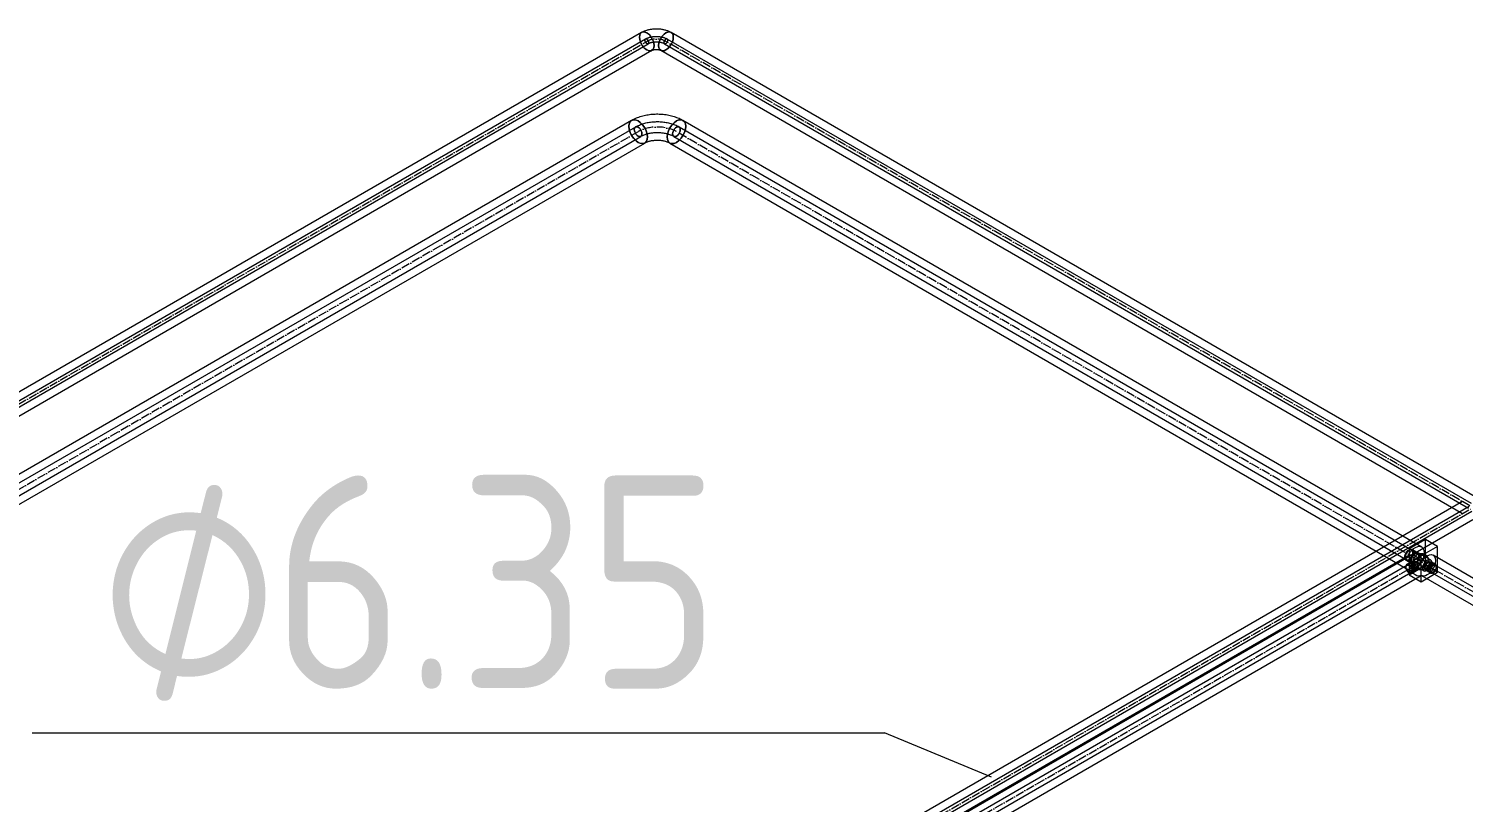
# Model space of a CAD drawing. Header units: millimetres. Extents: x -88595 to 880822, y -1054509 to -148035.
# Drawn here: x 427505 to 429188, y -354672 to -353764 of the extents above; entities that cross this region are included whole.
import ezdxf

# ---------------------------------------------------------------- set-up
doc = ezdxf.new("R2010")
doc.units = ezdxf.units.MM
doc.linetypes.add('$12$ADSK_Осевая', pattern=[14, 10, -2, 0, -2])
doc.linetypes.add('$13$ADSK_Осевая', pattern=[14, 10, -2, 0, -2])
for name, color, linetype, lineweight in [('Изоляция', 7, 'Continuous', 18), ('Марки', 7, 'Continuous', 20), ('Трубопровод', 7, 'Continuous', 18), ('Трубопроводы', 7, 'Continuous', 18)]:
    doc.layers.add(name, color=color, linetype=linetype, lineweight=lineweight)
doc.styles.add('$10$GOST Common', font='GOST_Common.ttf', dxfattribs={"width": 0.9, "height": 250})
doc.styles.add('$6$GOST Common_1', font='GOST_Common.ttf', dxfattribs={"width": 0.9, "height": 250})

# ---------------------------------------------------------------- blocks, each defined once
blk = doc.blocks.new('$0$ADSK_МедьПайка_Тройник - Тройник медный-3264991-В_ОВ3_1')
at = {"layer": 'Трубопроводы', "color": 134, "true_color": 0x00a6a6}
for p, q in [((-3662.8, -84), (-3657.5, -87)), ((-3662.3, -83.1), (-3657, -86.2)), ((-3650.6, -75.2), (-3655.9, -72.1)), ((-3650.1, -74.3), (-3655.5, -71.3)), ((-3647.9, -80.8), (-3654.9, -84.9)), ((-3648.9, -76.2), (-3650.6, -75.2)), ((-3648.4, -75.3), (-3650.1, -74.3)), ((-3634.2, -83.5), (-3648.4, -75.3)), ((-3654.9, -84.9), (-3662, -89)), ((-3656.2, -86.8), (-3661.5, -89.8)), ((-3657.5, -87), (-3655.7, -88.1)), ((-3657, -86.2), (-3655.2, -87.2)), ((-3656.7, -98.1), (-3651.4, -95)), ((-3656.2, -98.9), (-3649.2, -94.8)), ((-3655.7, -88.1), (-3641.6, -96.2)), ((-3649.2, -94.8), (-3642.1, -90.8)), ((-3640.3, -94), (-3638.5, -95)), ((-3639.5, -96.5), (-3637.4, -96.1)), ((-3639, -95.9), (-3633.7, -98.9)), ((-3638.5, -95), (-3633.2, -98.1)), ((-3633.8, -86.8), (-3635.5, -85.7)), ((-3628.5, -89.8), (-3633.8, -86.8)), ((-3628, -89), (-3633.3, -85.9)), ((-3632.3, -87.2), (-3633, -85.1))]:
    blk.add_line(p, q, dxfattribs=at)
for points in [[(-3664.3, -80.6, 0), (-3664.1, -79, 0), (-3663.6, -77.2, 0), (-3662.8, -75.5, 0), (-3661.7, -73.9, 0), (-3660.5, -72.6, 0), (-3659.1, -71.6, 0), (-3657.8, -71.1, 0), (-3656.5, -70.9, 0), (-3655.5, -71.3, 0), (-3654.6, -72, 0), (-3654.1, -73.2, 0), (-3653.9, -74.6, 0)], [(-3653.9, -74.6, 0), (-3654.1, -76.3, 0), (-3654.6, -78, 0), (-3655.5, -79.7, 0), (-3656.5, -81.3, 0), (-3657.8, -82.6, 0), (-3659.1, -83.6, 0), (-3660.5, -84.2, 0), (-3661.7, -84.3, 0), (-3662.8, -84, 0), (-3663.6, -83.2, 0), (-3664.1, -82.1, 0), (-3664.3, -80.6, 0)], [(-3654.6, -75, 0), (-3654.8, -73.8, 0), (-3655.2, -72.8, 0), (-3655.9, -72.1, 0), (-3656.9, -71.8, 0), (-3658, -71.9, 0), (-3659.1, -72.4, 0), (-3660.3, -73.3, 0), (-3661.4, -74.4, 0), (-3662.3, -75.8, 0), (-3663, -77.3, 0), (-3663.5, -78.8, 0), (-3663.6, -80.2, 0)], [(-3663.6, -80.2, 0), (-3663.5, -81.5, 0), (-3663, -82.5, 0), (-3662.3, -83.1, 0), (-3661.4, -83.4, 0), (-3660.3, -83.3, 0), (-3659.1, -82.8, 0), (-3658, -82, 0), (-3656.9, -80.8, 0), (-3655.9, -79.5, 0), (-3655.2, -78, 0), (-3654.8, -76.5, 0), (-3654.6, -75, 0)], [(-3657.2, -84.7, 0), (-3657.1, -83, 0), (-3656.5, -81.3, 0), (-3655.7, -79.6, 0), (-3654.6, -78, 0), (-3653.4, -76.7, 0), (-3652.1, -75.7, 0), (-3650.7, -75.1, 0), (-3649.5, -75, 0), (-3648.4, -75.3, 0), (-3647.6, -76.1, 0), (-3647, -77.3, 0), (-3646.9, -78.7, 0)], [(-3646.9, -78.7, 0), (-3647, -77.3, 0), (-3647.6, -76.1, 0), (-3648.4, -75.3, 0), (-3649.5, -75, 0), (-3650.7, -75.1, 0), (-3652.1, -75.7, 0), (-3653.4, -76.7, 0), (-3654.6, -78, 0), (-3655.7, -79.6, 0), (-3656.5, -81.3, 0), (-3657.1, -83, 0), (-3657.2, -84.7, 0)], [(-3646.9, -78.7, 0), (-3647, -80.4, 0), (-3647.6, -82.1, 0), (-3648.4, -83.8, 0), (-3649.5, -85.4, 0), (-3650.7, -86.7, 0), (-3652.1, -87.7, 0), (-3653.4, -88.3, 0), (-3654.6, -88.4, 0), (-3655.7, -88.1, 0), (-3656.5, -87.3, 0), (-3657.1, -86.1, 0), (-3657.2, -84.7, 0)], [(-3657.2, -84.7, 0), (-3657.1, -86.1, 0), (-3656.5, -87.3, 0), (-3655.7, -88.1, 0), (-3654.6, -88.4, 0), (-3653.4, -88.3, 0), (-3652.1, -87.7, 0), (-3650.7, -86.7, 0), (-3649.5, -85.4, 0), (-3648.4, -83.8, 0), (-3647.6, -82.1, 0), (-3647, -80.4, 0), (-3646.9, -78.7, 0)], [(-3656.5, -84.3, 0), (-3656.4, -82.9, 0), (-3655.9, -81.4, 0), (-3655.2, -79.9, 0), (-3654.3, -78.5, 0), (-3653.2, -77.4, 0), (-3652.1, -76.5, 0), (-3650.9, -76, 0), (-3649.8, -75.9, 0), (-3648.9, -76.2, 0), (-3648.2, -76.9, 0), (-3647.7, -77.9, 0), (-3647.6, -79.1, 0)], [(-3647.6, -79.1, 0), (-3647.7, -80.5, 0), (-3648.2, -82, 0), (-3648.9, -83.5, 0), (-3649.8, -84.9, 0), (-3650.9, -86, 0), (-3652.1, -86.9, 0), (-3653.2, -87.4, 0), (-3654.3, -87.5, 0), (-3655.2, -87.2, 0), (-3655.9, -86.5, 0), (-3656.4, -85.5, 0), (-3656.5, -84.3, 0)], [(-3635.5, -85.8, 0), (-3635.5, -85.4, 0), (-3635.5, -85.1, 0), (-3635.5, -84.7, 0), (-3635.6, -84.4, 0), (-3635.6, -84, 0), (-3635.7, -83.5, 0), (-3635.8, -83.1, 0), (-3636, -82.7, 0), (-3636.1, -82.2, 0), (-3636.3, -81.8, 0), (-3636.6, -81.3, 0), (-3636.9, -80.8, 0), (-3637.2, -80.4, 0), (-3637.5, -79.9, 0), (-3637.9, -79.4, 0), (-3638.3, -79, 0), (-3638.8, -78.5, 0), (-3639.3, -78.1, 0), (-3639.9, -77.8, 0), (-3640.4, -77.4, 0), (-3641, -77.1, 0), (-3641.6, -76.9, 0), (-3642.2, -76.7, 0), (-3642.8, -76.5, 0), (-3643.4, -76.4, 0), (-3644, -76.3, 0), (-3644.6, -76.3, 0), (-3645.2, -76.3, 0), (-3645.7, -76.3, 0), (-3646.2, -76.3, 0), (-3646.7, -76.4, 0), (-3647.1, -76.5, 0), (-3647.6, -76.6, 0), (-3648, -76.7, 0), (-3648.3, -76.9, 0), (-3648.7, -77, 0), (-3649, -77.2, 0), (-3649.4, -77.3, 0), (-3649.7, -77.5, 0), (-3649.9, -77.7, 0), (-3650.2, -77.8, 0), (-3650.5, -78, 0), (-3650.7, -78.2, 0), (-3650.9, -78.3, 0), (-3651.1, -78.5, 0), (-3651.3, -78.7, 0), (-3651.5, -78.9, 0), (-3651.7, -79, 0), (-3651.9, -79.2, 0), (-3652, -79.4, 0), (-3652.2, -79.6, 0), (-3652.3, -79.8, 0), (-3652.5, -79.9, 0), (-3652.6, -80.1, 0), (-3652.8, -80.3, 0), (-3652.9, -80.5, 0), (-3653, -80.7, 0), (-3653.1, -80.9, 0), (-3653.2, -81, 0), (-3653.3, -81.2, 0), (-3653.4, -81.4, 0), (-3653.5, -81.6, 0), (-3653.6, -81.8, 0), (-3653.7, -82, 0), (-3653.8, -82.2, 0), (-3653.9, -82.5, 0), (-3654, -82.7, 0), (-3654.1, -82.9, 0), (-3654.1, -83.1, 0), (-3654.2, -83.4, 0), (-3654.3, -83.6, 0), (-3654.3, -83.9, 0), (-3654.4, -84.1, 0), (-3654.4, -84.4, 0), (-3654.4, -84.7, 0), (-3654.5, -85, 0), (-3654.5, -85.3, 0), (-3654.5, -85.6, 0), (-3654.5, -85.8, 0)], [(-3649, -83.4, 0), (-3648.9, -82.3, 0), (-3648.5, -81.4, 0), (-3647.9, -80.8, 0), (-3647, -80.5, 0), (-3646, -80.6, 0), (-3645, -81.1, 0), (-3643.9, -81.9, 0), (-3642.9, -82.9, 0), (-3642.1, -84.1, 0), (-3641.5, -85.5, 0), (-3641.1, -86.8, 0), (-3640.9, -88.1, 0)], [(-3640.9, -88.1, 0), (-3641.1, -89.3, 0), (-3641.5, -90.2, 0), (-3642.1, -90.8, 0), (-3642.9, -91, 0), (-3643.9, -90.9, 0), (-3645, -90.5, 0), (-3646, -89.7, 0), (-3647, -88.7, 0), (-3647.9, -87.4, 0), (-3648.5, -86.1, 0), (-3648.9, -84.7, 0), (-3649, -83.4, 0)], [(-3632.7, -86.9, 0), (-3632.9, -85.4, 0), (-3633.4, -84.3, 0), (-3634.2, -83.5, 0), (-3635.3, -83.2, 0), (-3636.6, -83.3, 0), (-3637.9, -83.9, 0), (-3639.3, -84.9, 0), (-3640.5, -86.2, 0), (-3641.6, -87.7, 0), (-3642.4, -89.5, 0), (-3642.9, -91.2, 0), (-3643.1, -92.9, 0)], [(-3643.1, -92.9, 0), (-3642.9, -91.2, 0), (-3642.4, -89.5, 0), (-3641.6, -87.7, 0), (-3640.5, -86.2, 0), (-3639.3, -84.9, 0), (-3637.9, -83.9, 0), (-3636.6, -83.3, 0), (-3635.3, -83.2, 0), (-3634.2, -83.5, 0), (-3633.4, -84.3, 0), (-3632.9, -85.4, 0), (-3632.7, -86.9, 0)], [(-3655.1, -96.3, 0), (-3655.2, -95, 0), (-3655.6, -93.6, 0), (-3656.2, -92.3, 0), (-3657.1, -91.1, 0), (-3658.1, -90, 0), (-3659.1, -89.3, 0), (-3660.2, -88.8, 0), (-3661.2, -88.7, 0), (-3662, -89, 0), (-3662.6, -89.6, 0), (-3663, -90.5, 0), (-3663.2, -91.6, 0)], [(-3663.2, -91.6, 0), (-3663, -92.9, 0), (-3662.6, -94.3, 0), (-3662, -95.6, 0), (-3661.2, -96.8, 0), (-3660.2, -97.9, 0), (-3659.1, -98.6, 0), (-3658.1, -99.1, 0), (-3657.1, -99.2, 0), (-3656.2, -98.9, 0), (-3655.6, -98.3, 0), (-3655.2, -97.4, 0), (-3655.1, -96.3, 0)], [(-3662.5, -92, 0), (-3662.4, -91.1, 0), (-3662, -90.3, 0), (-3661.5, -89.8, 0), (-3660.8, -89.6, 0), (-3660, -89.7, 0), (-3659.1, -90.1, 0), (-3658.3, -90.7, 0), (-3657.4, -91.6, 0), (-3656.7, -92.6, 0), (-3656.2, -93.7, 0), (-3655.9, -94.8, 0), (-3655.8, -95.9, 0)], [(-3655.8, -95.9, 0), (-3655.9, -96.8, 0), (-3656.2, -97.6, 0), (-3656.7, -98.1, 0), (-3657.4, -98.3, 0), (-3658.3, -98.2, 0), (-3659.1, -97.8, 0), (-3660, -97.2, 0), (-3660.8, -96.3, 0), (-3661.5, -95.3, 0), (-3662, -94.2, 0), (-3662.4, -93.1, 0), (-3662.5, -92, 0)], [(-3650.5, -92.8, 0), (-3650.6, -91.8, 0), (-3650.9, -90.6, 0), (-3651.4, -89.5, 0), (-3652.1, -88.5, 0), (-3652.9, -87.6, 0), (-3653.8, -87, 0), (-3654.7, -86.6, 0), (-3655.5, -86.5, 0), (-3656.2, -86.8, 0), (-3656.7, -87.3, 0), (-3657.1, -88, 0), (-3657.2, -88.9, 0)], [(-3657.2, -88.9, 0), (-3657.1, -90, 0), (-3656.7, -91.1, 0), (-3656.2, -92.3, 0), (-3655.5, -93.3, 0), (-3654.7, -94.1, 0), (-3653.8, -94.8, 0), (-3652.9, -95.1, 0), (-3652.1, -95.2, 0), (-3651.4, -95, 0), (-3650.9, -94.5, 0), (-3650.6, -93.8, 0), (-3650.5, -92.8, 0)], [(-3656.1, -87.5, 0), (-3656, -86.4, 0), (-3655.6, -85.5, 0), (-3654.9, -84.9, 0), (-3654.1, -84.6, 0), (-3653.1, -84.7, 0), (-3652.1, -85.2, 0), (-3651, -85.9, 0), (-3650, -87, 0), (-3649.2, -88.2, 0), (-3648.5, -89.6, 0), (-3648.1, -90.9, 0), (-3648, -92.2, 0)], [(-3648, -92.2, 0), (-3648.1, -90.9, 0), (-3648.5, -89.6, 0), (-3649.2, -88.2, 0), (-3650, -87, 0), (-3651, -85.9, 0), (-3652.1, -85.2, 0), (-3653.1, -84.7, 0), (-3654.1, -84.6, 0), (-3654.9, -84.9, 0), (-3655.6, -85.5, 0), (-3656, -86.4, 0), (-3656.1, -87.5, 0)], [(-3648, -92.2, 0), (-3648.1, -93.3, 0), (-3648.5, -94.2, 0), (-3649.2, -94.8, 0), (-3650, -95.1, 0), (-3651, -95, 0), (-3652.1, -94.6, 0), (-3653.1, -93.8, 0), (-3654.1, -92.8, 0), (-3654.9, -91.5, 0), (-3655.6, -90.2, 0), (-3656, -88.8, 0), (-3656.1, -87.5, 0)], [(-3656.1, -87.5, 0), (-3656, -88.8, 0), (-3655.6, -90.2, 0), (-3654.9, -91.5, 0), (-3654.1, -92.8, 0), (-3653.1, -93.8, 0), (-3652.1, -94.6, 0), (-3651, -95, 0), (-3650, -95.1, 0), (-3649.2, -94.8, 0), (-3648.5, -94.2, 0), (-3648.1, -93.3, 0), (-3648, -92.2, 0)], [(-3635.5, -85.8, 0), (-3635.5, -86.1, 0), (-3635.5, -86.4, 0), (-3635.5, -86.7, 0), (-3635.5, -87, 0), (-3635.6, -87.3, 0), (-3635.6, -87.6, 0), (-3635.7, -87.8, 0), (-3635.7, -88.1, 0), (-3635.8, -88.3, 0), (-3635.9, -88.5, 0), (-3635.9, -88.8, 0), (-3636, -89, 0), (-3636.1, -89.2, 0), (-3636.2, -89.4, 0), (-3636.3, -89.6, 0), (-3636.4, -89.8, 0), (-3636.5, -90, 0), (-3636.6, -90.2, 0), (-3636.7, -90.4, 0), (-3636.8, -90.6, 0), (-3636.9, -90.8, 0), (-3637, -91, 0), (-3637.1, -91.2, 0), (-3637.3, -91.4, 0), (-3637.4, -91.5, 0), (-3637.5, -91.7, 0), (-3637.7, -91.9, 0), (-3637.8, -92.1, 0), (-3638, -92.3, 0), (-3638.2, -92.4, 0), (-3638.3, -92.6, 0), (-3638.5, -92.8, 0), (-3638.7, -93, 0), (-3638.9, -93.1, 0), (-3639.1, -93.3, 0), (-3639.4, -93.5, 0), (-3639.6, -93.6, 0), (-3639.9, -93.8, 0), (-3640.1, -94, 0), (-3640.4, -94.1, 0), (-3640.7, -94.3, 0), (-3641.1, -94.5, 0), (-3641.4, -94.6, 0), (-3641.8, -94.8, 0), (-3642.2, -94.9, 0), (-3642.6, -95, 0), (-3643, -95.1, 0), (-3643.5, -95.2, 0), (-3644, -95.3, 0), (-3644.5, -95.3, 0), (-3645.1, -95.3, 0), (-3645.6, -95.3, 0), (-3646.2, -95.2, 0), (-3646.8, -95.1, 0), (-3647.4, -95, 0), (-3648, -94.8, 0), (-3648.6, -94.6, 0), (-3649.2, -94.3, 0), (-3649.8, -94, 0), (-3650.4, -93.6, 0), (-3650.9, -93.3, 0), (-3651.4, -92.8, 0), (-3651.8, -92.4, 0), (-3652.2, -91.9, 0), (-3652.6, -91.5, 0), (-3652.9, -91, 0), (-3653.2, -90.5, 0), (-3653.5, -90, 0), (-3653.7, -89.6, 0), (-3653.9, -89.1, 0), (-3654, -88.7, 0), (-3654.2, -88.2, 0), (-3654.3, -87.8, 0), (-3654.4, -87.4, 0), (-3654.4, -87, 0), (-3654.5, -86.7, 0), (-3654.5, -86.3, 0), (-3654.5, -86, 0), (-3654.5, -85.8, 0)], [(-3643.1, -92.9, 0), (-3642.9, -94.3, 0), (-3642.4, -95.5, 0), (-3641.6, -96.2, 0), (-3640.5, -96.6, 0), (-3639.3, -96.4, 0), (-3637.9, -95.9, 0), (-3636.6, -94.9, 0), (-3635.3, -93.6, 0), (-3634.2, -92, 0), (-3633.4, -90.3, 0), (-3632.9, -88.5, 0), (-3632.7, -86.9, 0)], [(-3632.7, -86.9, 0), (-3632.9, -88.5, 0), (-3633.4, -90.3, 0), (-3634.2, -92, 0), (-3635.3, -93.6, 0), (-3636.6, -94.9, 0), (-3637.9, -95.9, 0), (-3639.3, -96.4, 0), (-3640.5, -96.6, 0), (-3641.6, -96.2, 0), (-3642.4, -95.5, 0), (-3642.9, -94.3, 0), (-3643.1, -92.9, 0)], [(-3634.5, -87.9, 0), (-3634.7, -87, 0), (-3635, -86.2, 0), (-3635.5, -85.7, 0), (-3636.2, -85.5, 0), (-3637, -85.6, 0), (-3637.9, -86, 0), (-3638.8, -86.6, 0), (-3639.6, -87.5, 0), (-3640.3, -88.5, 0), (-3640.8, -89.6, 0), (-3641.2, -90.7, 0), (-3641.3, -91.8, 0)], [(-3641.3, -91.8, 0), (-3641.2, -92.7, 0), (-3640.8, -93.5, 0), (-3640.3, -94, 0), (-3639.6, -94.2, 0), (-3638.8, -94.1, 0), (-3637.9, -93.8, 0), (-3637, -93.1, 0), (-3636.2, -92.3, 0), (-3635.5, -91.2, 0), (-3635, -90.1, 0), (-3634.7, -89, 0), (-3634.5, -87.9, 0)], [(-3640.2, -93.2, 0), (-3640, -91.5, 0), (-3639.3, -89.7, 0), (-3638.2, -88, 0), (-3636.8, -86.7, 0), (-3635.4, -85.9, 0), (-3634.1, -85.6, 0), (-3633, -86.1, 0), (-3632.3, -87.1, 0), (-3632.1, -88.5, 0)], [(-3632.1, -88.5, 0), (-3632.3, -90.3, 0), (-3633, -92.1, 0), (-3634.1, -93.8, 0), (-3635.4, -95.1, 0), (-3636.8, -95.9, 0), (-3638.2, -96.1, 0), (-3639.3, -95.7, 0), (-3640, -94.7, 0), (-3640.2, -93.2, 0)], [(-3626.8, -91.6, 0), (-3626.9, -90.5, 0), (-3627.3, -89.6, 0), (-3628, -89, 0), (-3628.8, -88.7, 0), (-3629.8, -88.8, 0), (-3630.8, -89.3, 0), (-3631.9, -90, 0), (-3632.9, -91.1, 0), (-3633.7, -92.3, 0), (-3634.4, -93.6, 0), (-3634.8, -95, 0), (-3634.9, -96.3, 0)], [(-3634.9, -96.3, 0), (-3634.8, -97.4, 0), (-3634.4, -98.3, 0), (-3633.7, -98.9, 0), (-3632.9, -99.2, 0), (-3631.9, -99.1, 0), (-3630.8, -98.6, 0), (-3629.8, -97.9, 0), (-3628.8, -96.8, 0), (-3628, -95.6, 0), (-3627.3, -94.3, 0), (-3626.9, -92.9, 0), (-3626.8, -91.6, 0)], [(-3634.2, -95.9, 0), (-3634.1, -94.8, 0), (-3633.8, -93.7, 0), (-3633.2, -92.6, 0), (-3632.5, -91.6, 0), (-3631.7, -90.7, 0), (-3630.8, -90.1, 0), (-3630, -89.7, 0), (-3629.2, -89.6, 0), (-3628.5, -89.8, 0), (-3627.9, -90.3, 0), (-3627.6, -91.1, 0), (-3627.5, -92, 0)], [(-3627.5, -92, 0), (-3627.6, -93.1, 0), (-3627.9, -94.2, 0), (-3628.5, -95.3, 0), (-3629.2, -96.3, 0), (-3630, -97.2, 0), (-3630.8, -97.8, 0), (-3631.7, -98.2, 0), (-3632.5, -98.3, 0), (-3633.2, -98.1, 0), (-3633.8, -97.6, 0), (-3634.1, -96.8, 0), (-3634.2, -95.9, 0)]]:
    blk.add_polyline3d(points, dxfattribs=at)
blk = doc.blocks.new('$0$ADSK_МедьПайка_Отвод-гнутая труба - Отвод _гнутая труба_-V142-В_ОВ3_1')
at = {"layer": 'Трубопроводы', "color": 190, "true_color": 0x8000ff}
for points in [[(-18521.1, 7928.1, 0), (-18521.2, 7928.8, 0), (-18521.4, 7929.6, 0), (-18521.8, 7930.3, 0), (-18522.3, 7931, 0), (-18522.8, 7931.6, 0), (-18523.4, 7932, 0), (-18524, 7932.2, 0), (-18524.5, 7932.3, 0), (-18525, 7932.1, 0), (-18525.3, 7931.8, 0), (-18525.5, 7931.3, 0), (-18525.6, 7930.7, 0)], [(-18525.6, 7930.7, 0), (-18525.5, 7930, 0), (-18525.3, 7929.2, 0), (-18525, 7928.5, 0), (-18524.5, 7927.8, 0), (-18524, 7927.2, 0), (-18523.4, 7926.8, 0), (-18522.8, 7926.6, 0), (-18522.3, 7926.5, 0), (-18521.8, 7926.6, 0), (-18521.4, 7927, 0), (-18521.2, 7927.5, 0), (-18521.1, 7928.1, 0)], [(-18525, 7932.1, 0), (-18524.4, 7932.5, 0), (-18523.8, 7932.7, 0), (-18523.3, 7933, 0), (-18522.7, 7933.3, 0), (-18522.1, 7933.5, 0), (-18521.4, 7933.7, 0), (-18520.8, 7934, 0), (-18520.2, 7934.2, 0), (-18519.5, 7934.3, 0), (-18518.8, 7934.5, 0), (-18518.2, 7934.6, 0), (-18517.5, 7934.8, 0), (-18516.8, 7934.9, 0), (-18516.1, 7935, 0), (-18515.4, 7935.1, 0), (-18514.7, 7935.1, 0), (-18514, 7935.2, 0), (-18513.3, 7935.2, 0), (-18512.6, 7935.3, 0), (-18511.9, 7935.3, 0), (-18511.2, 7935.2, 0), (-18510.5, 7935.2, 0), (-18509.8, 7935.2, 0), (-18509.1, 7935.1, 0), (-18508.4, 7935, 0), (-18507.7, 7934.9, 0), (-18507, 7934.8, 0), (-18506.3, 7934.7, 0), (-18505.6, 7934.5, 0), (-18505, 7934.4, 0), (-18504.3, 7934.2, 0), (-18503.7, 7934, 0), (-18503, 7933.8, 0), (-18502.4, 7933.6, 0), (-18501.8, 7933.3, 0), (-18501.2, 7933.1, 0), (-18500.6, 7932.8, 0), (-18500, 7932.5, 0), (-18499.5, 7932.2, 0), (-18499.3, 7932.1, 0)], [(-18521.8, 7926.6, 0), (-18521.4, 7926.8, 0), (-18521, 7927, 0), (-18520.6, 7927.2, 0), (-18520.2, 7927.4, 0), (-18519.8, 7927.6, 0), (-18519.3, 7927.8, 0), (-18518.9, 7927.9, 0), (-18518.4, 7928.1, 0), (-18517.9, 7928.2, 0), (-18517.4, 7928.3, 0), (-18516.9, 7928.4, 0), (-18516.4, 7928.5, 0), (-18515.8, 7928.6, 0), (-18515.3, 7928.7, 0), (-18514.7, 7928.8, 0), (-18514.2, 7928.8, 0), (-18513.6, 7928.9, 0), (-18513.1, 7928.9, 0), (-18512.5, 7928.9, 0), (-18511.9, 7928.9, 0), (-18511.4, 7928.9, 0), (-18510.8, 7928.9, 0), (-18510.3, 7928.8, 0), (-18509.7, 7928.8, 0), (-18509.2, 7928.7, 0), (-18508.6, 7928.6, 0), (-18508.1, 7928.6, 0), (-18507.6, 7928.5, 0), (-18507, 7928.3, 0), (-18506.5, 7928.2, 0), (-18506, 7928.1, 0), (-18505.6, 7928, 0), (-18505.1, 7927.8, 0), (-18504.6, 7927.6, 0), (-18504.2, 7927.5, 0), (-18503.8, 7927.3, 0), (-18503.4, 7927.1, 0), (-18503, 7926.9, 0), (-18502.6, 7926.7, 0), (-18502.5, 7926.6, 0)], [(-18498.7, 7930.7, 0), (-18498.8, 7931.3, 0), (-18499, 7931.8, 0), (-18499.3, 7932.1, 0), (-18499.8, 7932.3, 0), (-18500.3, 7932.2, 0), (-18500.9, 7932, 0), (-18501.5, 7931.6, 0), (-18502, 7931, 0), (-18502.5, 7930.3, 0), (-18502.9, 7929.6, 0), (-18503.1, 7928.8, 0), (-18503.2, 7928.1, 0)], [(-18503.2, 7928.1, 0), (-18503.1, 7927.5, 0), (-18502.9, 7927, 0), (-18502.5, 7926.6, 0), (-18502, 7926.5, 0), (-18501.5, 7926.6, 0), (-18500.9, 7926.8, 0), (-18500.3, 7927.2, 0), (-18499.8, 7927.8, 0), (-18499.3, 7928.5, 0), (-18499, 7929.2, 0), (-18498.8, 7930, 0), (-18498.7, 7930.7, 0)]]:
    blk.add_polyline3d(points, dxfattribs=at)
blk = doc.blocks.new('$0$ADSK_МедьПайка_Отвод-гнутая труба - Отвод _гнутая труба_-V145-В_ОВ3_1')
at = {"layer": 'Трубопроводы', "color": 134, "true_color": 0x00a6a6}
for points in [[(-18526.6, 7942.8, 0), (-18526.7, 7944.2, 0), (-18527.2, 7945.7, 0), (-18527.9, 7947.2, 0), (-18528.8, 7948.6, 0), (-18529.9, 7949.7, 0), (-18531.1, 7950.6, 0), (-18532.2, 7951, 0), (-18533.3, 7951.2, 0), (-18534.2, 7950.9, 0), (-18535, 7950.2, 0), (-18535.4, 7949.2, 0), (-18535.6, 7948, 0)], [(-18535.6, 7948, 0), (-18535.4, 7946.5, 0), (-18535, 7945, 0), (-18534.2, 7943.5, 0), (-18533.3, 7942.2, 0), (-18532.2, 7941, 0), (-18531.1, 7940.2, 0), (-18529.9, 7939.7, 0), (-18528.8, 7939.6, 0), (-18527.9, 7939.9, 0), (-18527.2, 7940.5, 0), (-18526.7, 7941.5, 0), (-18526.6, 7942.8, 0)], [(-18534.2, 7950.9, 0), (-18533.1, 7951.5, 0), (-18532, 7952.1, 0), (-18530.8, 7952.6, 0), (-18529.6, 7953.1, 0), (-18528.4, 7953.6, 0), (-18527.2, 7954.1, 0), (-18525.9, 7954.5, 0), (-18524.6, 7954.9, 0), (-18523.3, 7955.2, 0), (-18522, 7955.6, 0), (-18520.7, 7955.9, 0), (-18519.3, 7956.1, 0), (-18517.9, 7956.4, 0), (-18516.5, 7956.6, 0), (-18515.2, 7956.7, 0), (-18513.7, 7956.9, 0), (-18512.3, 7957, 0), (-18510.9, 7957, 0), (-18509.5, 7957.1, 0), (-18508.1, 7957.1, 0), (-18506.7, 7957.1, 0), (-18505.3, 7957, 0), (-18503.9, 7956.9, 0), (-18502.5, 7956.8, 0), (-18501.1, 7956.6, 0), (-18499.7, 7956.4, 0), (-18498.3, 7956.2, 0), (-18496.9, 7955.9, 0), (-18495.6, 7955.7, 0), (-18494.3, 7955.3, 0), (-18492.9, 7955, 0), (-18491.7, 7954.6, 0), (-18490.4, 7954.2, 0), (-18489.1, 7953.7, 0), (-18487.9, 7953.3, 0), (-18486.7, 7952.8, 0), (-18485.5, 7952.2, 0), (-18484.4, 7951.6, 0), (-18483.3, 7951, 0), (-18483, 7950.9, 0)], [(-18527.9, 7939.9, 0), (-18527.2, 7940.3, 0), (-18526.4, 7940.7, 0), (-18525.6, 7941, 0), (-18524.8, 7941.4, 0), (-18523.9, 7941.8, 0), (-18523, 7942.1, 0), (-18522.1, 7942.4, 0), (-18521.1, 7942.7, 0), (-18520.1, 7943, 0), (-18519.1, 7943.2, 0), (-18518.1, 7943.4, 0), (-18517, 7943.6, 0), (-18516, 7943.8, 0), (-18514.9, 7944, 0), (-18513.8, 7944.1, 0), (-18512.7, 7944.2, 0), (-18511.6, 7944.3, 0), (-18510.4, 7944.4, 0), (-18509.3, 7944.4, 0), (-18508.2, 7944.4, 0), (-18507.1, 7944.4, 0), (-18506, 7944.3, 0), (-18504.8, 7944.2, 0), (-18503.7, 7944.1, 0), (-18502.6, 7944, 0), (-18501.6, 7943.9, 0), (-18500.5, 7943.7, 0), (-18499.4, 7943.5, 0), (-18498.4, 7943.3, 0), (-18497.4, 7943, 0), (-18496.4, 7942.8, 0), (-18495.4, 7942.5, 0), (-18494.5, 7942.2, 0), (-18493.6, 7941.8, 0), (-18492.7, 7941.5, 0), (-18491.9, 7941.1, 0), (-18491, 7940.8, 0), (-18490.3, 7940.4, 0), (-18489.5, 7940, 0), (-18489.3, 7939.9, 0)], [(-18481.7, 7948, 0), (-18481.8, 7949.2, 0), (-18482.3, 7950.2, 0), (-18483, 7950.9, 0), (-18483.9, 7951.2, 0), (-18485, 7951, 0), (-18486.2, 7950.6, 0), (-18487.3, 7949.7, 0), (-18488.4, 7948.6, 0), (-18489.3, 7947.2, 0), (-18490.1, 7945.7, 0), (-18490.5, 7944.2, 0), (-18490.7, 7942.8, 0)], [(-18490.7, 7942.8, 0), (-18490.5, 7941.5, 0), (-18490.1, 7940.5, 0), (-18489.3, 7939.9, 0), (-18488.4, 7939.6, 0), (-18487.3, 7939.7, 0), (-18486.2, 7940.2, 0), (-18485, 7941, 0), (-18483.9, 7942.2, 0), (-18483, 7943.5, 0), (-18482.3, 7945, 0), (-18481.8, 7946.5, 0), (-18481.7, 7948, 0)]]:
    blk.add_polyline3d(points, dxfattribs=at)
blk = doc.blocks.new('$0$ADSK_M_Трубы - Диаметр_10-3265709-В_ОВ3_1')
at = {"layer": 'Марки'}
blk.add_line((-18838.4, 4128.3), (-17838.4, 4128.3), dxfattribs=at)

msp = doc.modelspace()

# ---------------------------------------------------------------- linework, layer by layer
at = {"layer": 'Изоляция', "color": 190, "true_color": 0x8000ff}
for p, q in [((428224.5, -353768.8), (425155.2, -355540.8)), ((429202.3, -354313.3), (428259.1, -353768.8)), ((425167.4, -355561.9), (428236.6, -353789.8)), ((428246.9, -353789.8), (429187.6, -354332.9)), ((429187.6, -354318.9), (428178.8, -354901.3)), ((428191, -354922.4), (429199.7, -354340))]:
    msp.add_line(p, q, dxfattribs=at)
at = {"layer": 'Изоляция', "color": 134, "true_color": 0x00a6a6}
for p, q in [((428212.7, -353871.9), (425135, -355648.8)), ((429139.6, -354372.2), (428273, -353871.9)), ((425150.4, -355675.4), (428228.1, -353898.5)), ((428257.6, -353898.5), (429124.2, -354398.8)), ((429144.1, -354363.3), (429124.8, -354374.4)), ((429139, -354382.6), (429124.8, -354374.4)), ((429124.8, -354374.4), (429124.8, -354404.7)), ((429158.2, -354371.5), (429139, -354382.6)), ((429158.2, -354371.5), (429144.1, -354363.3)), ((429144.1, -354393.6), (429144.1, -354363.3)), ((429158.2, -354401.7), (429158.2, -354371.5)), ((429124.4, -354382.1), (428229.6, -354898.7)), ((429139, -354412.9), (429139, -354382.6)), ((434080.5, -357226.7), (429152.9, -354381.7)), ((428243.3, -354922.6), (429138.8, -354405.6)), ((429124.8, -354404.7), (429144.1, -354393.6)), ((429124.8, -354404.7), (429139, -354412.9)), ((429139, -354412.9), (429158.2, -354401.7)), ((429139.2, -354405.6), (434066.7, -357250.5)), ((429144.1, -354393.6), (429158.2, -354401.7))]:
    msp.add_line(p, q, dxfattribs=at)
at = {"layer": 'Изоляция', "color": 190, "true_color": 0x8000ff}
for points in [[(428221.9, -353774.3, 0), (428222.2, -353771.9, 0), (428223.1, -353770, 0), (428224.5, -353768.8, 0), (428226.3, -353768.2, 0), (428228.3, -353768.4, 0), (428230.6, -353769.4, 0)], [(428230.6, -353769.4, 0), (428228.6, -353768.5, 0), (428226.8, -353768.2, 0), (428225.2, -353768.4, 0), (428223.8, -353769.2, 0), (428222.8, -353770.5, 0), (428222.2, -353772.2, 0), (428221.9, -353774.3, 0)], [(428224.5, -353768.8, 0), (428225.3, -353768.3, 0), (428226.1, -353767.9, 0), (428227, -353767.5, 0), (428227.8, -353767.1, 0), (428228.7, -353766.8, 0), (428229.5, -353766.5, 0), (428230.4, -353766.2, 0), (428231.3, -353765.9, 0), (428232.1, -353765.7, 0), (428233, -353765.4, 0), (428233.9, -353765.2, 0), (428234.8, -353765.1, 0), (428235.7, -353764.9, 0), (428236.6, -353764.8, 0), (428237.5, -353764.7, 0), (428238.5, -353764.6, 0), (428239.4, -353764.5, 0), (428240.3, -353764.5, 0), (428241.2, -353764.4, 0), (428242.1, -353764.4, 0), (428243, -353764.5, 0), (428243.9, -353764.5, 0), (428244.9, -353764.6, 0), (428245.8, -353764.6, 0), (428246.7, -353764.7, 0), (428247.6, -353764.9, 0), (428248.5, -353765, 0), (428249.4, -353765.2, 0), (428250.3, -353765.4, 0), (428251.2, -353765.6, 0), (428252.1, -353765.8, 0), (428252.9, -353766.1, 0), (428253.8, -353766.4, 0), (428254.7, -353766.7, 0), (428255.5, -353767, 0), (428256.4, -353767.4, 0), (428257.2, -353767.8, 0), (428258.1, -353768.2, 0), (428258.9, -353768.6, 0), (428259.1, -353768.8, 0)], [(428230.6, -353769.4, 0), (428232.8, -353771, 0), (428234.9, -353773.2, 0), (428236.6, -353775.8, 0), (428238, -353778.6, 0), (428238.9, -353781.5, 0), (428239.2, -353784.3, 0)], [(428239.2, -353784.3, 0), (428238.9, -353781.9, 0), (428238.3, -353779.5, 0), (428237.3, -353777, 0), (428235.9, -353774.6, 0), (428234.3, -353772.5, 0), (428232.5, -353770.7, 0), (428230.6, -353769.4, 0)], [(428244.4, -353784.3, 0), (428244.7, -353781.5, 0), (428245.5, -353778.6, 0), (428246.9, -353775.8, 0), (428248.7, -353773.2, 0), (428250.8, -353771, 0), (428253, -353769.4, 0)], [(428253, -353769.4, 0), (428250.8, -353771, 0), (428248.7, -353773.2, 0), (428246.9, -353775.8, 0), (428245.5, -353778.6, 0), (428244.7, -353781.5, 0), (428244.4, -353784.3, 0)], [(428253, -353769.4, 0), (428255.2, -353768.4, 0), (428257.3, -353768.2, 0), (428259.1, -353768.8, 0), (428260.5, -353770, 0), (428261.3, -353771.9, 0), (428261.6, -353774.3, 0)], [(428261.6, -353774.3, 0), (428261.3, -353771.9, 0), (428260.5, -353770, 0), (428259.1, -353768.8, 0), (428257.3, -353768.2, 0), (428255.2, -353768.4, 0), (428253, -353769.4, 0)], [(428230.6, -353789.2, 0), (428228.3, -353787.6, 0), (428226.3, -353785.4, 0), (428224.5, -353782.8, 0), (428223.1, -353780, 0), (428222.2, -353777.1, 0), (428221.9, -353774.3, 0)], [(428221.9, -353774.3, 0), (428222.2, -353776.7, 0), (428222.8, -353779.1, 0), (428223.8, -353781.6, 0), (428225.2, -353784, 0), (428226.8, -353786.1, 0), (428228.6, -353787.9, 0), (428230.6, -353789.2, 0)], [(428239.2, -353784.3, 0), (428238.9, -353786.7, 0), (428238, -353788.6, 0), (428236.6, -353789.8, 0), (428234.9, -353790.4, 0), (428232.8, -353790.2, 0), (428230.6, -353789.2, 0)], [(428230.6, -353789.2, 0), (428232.5, -353790.1, 0), (428234.3, -353790.4, 0), (428235.9, -353790.2, 0), (428237.3, -353789.4, 0), (428238.3, -353788.1, 0), (428238.9, -353786.4, 0), (428239.2, -353784.3, 0)], [(428253, -353789.2, 0), (428250.8, -353790.2, 0), (428248.7, -353790.4, 0), (428246.9, -353789.8, 0), (428245.5, -353788.6, 0), (428244.7, -353786.7, 0), (428244.4, -353784.3, 0)], [(428244.4, -353784.3, 0), (428244.7, -353786.7, 0), (428245.5, -353788.6, 0), (428246.9, -353789.8, 0), (428248.7, -353790.4, 0), (428250.8, -353790.2, 0), (428253, -353789.2, 0)], [(428261.6, -353774.3, 0), (428261.3, -353777.1, 0), (428260.5, -353780, 0), (428259.1, -353782.8, 0), (428257.3, -353785.4, 0), (428255.2, -353787.6, 0), (428253, -353789.2, 0)], [(428253, -353789.2, 0), (428255.2, -353787.6, 0), (428257.3, -353785.4, 0), (428259.1, -353782.8, 0), (428260.5, -353780, 0), (428261.3, -353777.1, 0), (428261.6, -353774.3, 0)], [(428236.6, -353789.8, 0), (428236.7, -353789.8, 0), (428236.9, -353789.7, 0), (428237, -353789.7, 0), (428237.2, -353789.6, 0), (428237.4, -353789.5, 0), (428237.6, -353789.4, 0), (428237.8, -353789.4, 0), (428238, -353789.3, 0), (428238.3, -353789.2, 0), (428238.6, -353789.1, 0), (428238.9, -353789.1, 0), (428239.2, -353789, 0), (428239.5, -353789, 0), (428239.8, -353788.9, 0), (428240.2, -353788.9, 0), (428240.5, -353788.8, 0), (428240.9, -353788.8, 0), (428241.2, -353788.8, 0), (428241.6, -353788.8, 0), (428241.9, -353788.8, 0), (428242.3, -353788.8, 0), (428242.6, -353788.8, 0), (428243, -353788.8, 0), (428243.3, -353788.9, 0), (428243.6, -353788.9, 0), (428244, -353789, 0), (428244.3, -353789, 0), (428244.6, -353789.1, 0), (428244.9, -353789.1, 0), (428245.2, -353789.2, 0), (428245.4, -353789.3, 0), (428245.7, -353789.3, 0), (428245.9, -353789.4, 0), (428246.1, -353789.5, 0), (428246.3, -353789.6, 0), (428246.5, -353789.6, 0), (428246.7, -353789.7, 0), (428246.8, -353789.8, 0), (428246.9, -353789.8, 0), (428246.9, -353789.8, 0)]]:
    msp.add_polyline3d(points, dxfattribs=at)
at = {"layer": 'Изоляция', "color": 134, "true_color": 0x00a6a6}
for points in [[(428212.7, -353871.9, 0), (428214.1, -353871.1, 0), (428215.5, -353870.4, 0), (428216.9, -353869.7, 0), (428218.4, -353869.1, 0), (428219.8, -353868.5, 0), (428221.3, -353868, 0), (428222.8, -353867.5, 0), (428224.3, -353867, 0), (428225.9, -353866.6, 0), (428227.4, -353866.2, 0), (428229, -353865.8, 0), (428230.6, -353865.5, 0), (428232.1, -353865.3, 0), (428233.7, -353865, 0), (428235.3, -353864.8, 0), (428237, -353864.7, 0), (428238.6, -353864.6, 0), (428240.2, -353864.5, 0), (428241.8, -353864.4, 0), (428243.4, -353864.4, 0), (428245.1, -353864.5, 0), (428246.7, -353864.5, 0), (428248.3, -353864.7, 0), (428249.9, -353864.8, 0), (428251.5, -353865, 0), (428253.1, -353865.2, 0), (428254.7, -353865.5, 0), (428256.3, -353865.8, 0), (428257.9, -353866.1, 0), (428259.4, -353866.5, 0), (428261, -353866.9, 0), (428262.5, -353867.3, 0), (428264, -353867.8, 0), (428265.5, -353868.4, 0), (428267, -353868.9, 0), (428268.4, -353869.5, 0), (428269.8, -353870.2, 0), (428271.2, -353870.9, 0), (428272.6, -353871.7, 0), (428273, -353871.9, 0)], [(428220.4, -353872.6, 0), (428218, -353871.5, 0), (428215.7, -353871.1, 0), (428213.6, -353871.5, 0), (428211.9, -353872.4, 0), (428210.6, -353874.1, 0), (428209.8, -353876.3, 0), (428209.5, -353878.9, 0)], [(428209.5, -353878.9, 0), (428209.9, -353875.9, 0), (428211, -353873.5, 0), (428212.7, -353871.9, 0), (428215, -353871.2, 0), (428217.6, -353871.4, 0), (428220.4, -353872.6, 0)], [(428209.5, -353878.9, 0), (428209.8, -353881.8, 0), (428210.6, -353885, 0), (428211.9, -353888.1, 0), (428213.6, -353891.1, 0), (428215.7, -353893.7, 0), (428218, -353896, 0), (428220.4, -353897.7, 0)], [(428220.4, -353897.7, 0), (428217.6, -353895.6, 0), (428215, -353892.9, 0), (428212.7, -353889.6, 0), (428211, -353886, 0), (428209.9, -353882.4, 0), (428209.5, -353878.9, 0)], [(428231.3, -353891.4, 0), (428231, -353888.5, 0), (428230.2, -353885.4, 0), (428228.9, -353882.2, 0), (428227.2, -353879.3, 0), (428225.1, -353876.6, 0), (428222.8, -353874.3, 0), (428220.4, -353872.6, 0)], [(428220.4, -353872.6, 0), (428223.2, -353874.7, 0), (428225.8, -353877.4, 0), (428228.1, -353880.7, 0), (428229.8, -353884.3, 0), (428230.9, -353888, 0), (428231.3, -353891.4, 0)], [(428254.4, -353891.4, 0), (428254.8, -353888, 0), (428255.9, -353884.3, 0), (428257.6, -353880.7, 0), (428259.9, -353877.4, 0), (428262.5, -353874.7, 0), (428265.3, -353872.6, 0)], [(428265.3, -353872.6, 0), (428262.5, -353874.7, 0), (428259.9, -353877.4, 0), (428257.6, -353880.7, 0), (428255.9, -353884.3, 0), (428254.8, -353888, 0), (428254.4, -353891.4, 0)], [(428265.3, -353872.6, 0), (428268.1, -353871.4, 0), (428270.7, -353871.2, 0), (428273, -353871.9, 0), (428274.7, -353873.5, 0), (428275.8, -353875.9, 0), (428276.2, -353878.9, 0)], [(428276.2, -353878.9, 0), (428275.8, -353875.9, 0), (428274.7, -353873.5, 0), (428273, -353871.9, 0), (428270.7, -353871.2, 0), (428268.1, -353871.4, 0), (428265.3, -353872.6, 0)], [(428276.2, -353878.9, 0), (428275.8, -353882.4, 0), (428274.7, -353886, 0), (428273, -353889.6, 0), (428270.7, -353892.9, 0), (428268.1, -353895.6, 0), (428265.3, -353897.7, 0)], [(428265.3, -353897.7, 0), (428268.1, -353895.6, 0), (428270.7, -353892.9, 0), (428273, -353889.6, 0), (428274.7, -353886, 0), (428275.8, -353882.4, 0), (428276.2, -353878.9, 0)], [(428220.4, -353897.7, 0), (428222.8, -353898.8, 0), (428225.1, -353899.2, 0), (428227.2, -353898.9, 0), (428228.9, -353897.9, 0), (428230.2, -353896.2, 0), (428231, -353894.1, 0), (428231.3, -353891.4, 0)], [(428231.3, -353891.4, 0), (428230.9, -353894.5, 0), (428229.8, -353896.9, 0), (428228.1, -353898.5, 0), (428225.8, -353899.1, 0), (428223.2, -353898.9, 0), (428220.4, -353897.7, 0)], [(428228.1, -353898.5, 0), (428228.5, -353898.2, 0), (428229, -353897.9, 0), (428229.6, -353897.7, 0), (428230.2, -353897.4, 0), (428230.8, -353897.2, 0), (428231.5, -353896.9, 0), (428232.2, -353896.7, 0), (428232.9, -353896.5, 0), (428233.6, -353896.3, 0), (428234.4, -353896.1, 0), (428235.2, -353895.9, 0), (428236.1, -353895.7, 0), (428236.9, -353895.6, 0), (428237.8, -353895.5, 0), (428238.7, -353895.4, 0), (428239.5, -353895.3, 0), (428240.4, -353895.2, 0), (428241.4, -353895.2, 0), (428242.3, -353895.1, 0), (428243.2, -353895.1, 0), (428244.1, -353895.2, 0), (428245, -353895.2, 0), (428245.9, -353895.3, 0), (428246.8, -353895.3, 0), (428247.7, -353895.4, 0), (428248.6, -353895.6, 0), (428249.4, -353895.7, 0), (428250.3, -353895.9, 0), (428251.1, -353896, 0), (428251.9, -353896.2, 0), (428252.6, -353896.4, 0), (428253.4, -353896.6, 0), (428254.1, -353896.9, 0), (428254.7, -353897.1, 0), (428255.4, -353897.4, 0), (428256, -353897.6, 0), (428256.5, -353897.9, 0), (428257, -353898.1, 0), (428257.5, -353898.4, 0), (428257.6, -353898.5, 0)], [(428265.3, -353897.7, 0), (428262.5, -353898.9, 0), (428259.9, -353899.1, 0), (428257.6, -353898.5, 0), (428255.9, -353896.9, 0), (428254.8, -353894.5, 0), (428254.4, -353891.4, 0)], [(428254.4, -353891.4, 0), (428254.8, -353894.5, 0), (428255.9, -353896.9, 0), (428257.6, -353898.5, 0), (428259.9, -353899.1, 0), (428262.5, -353898.9, 0), (428265.3, -353897.7, 0)], [(429131.9, -354373, 0), (429129.7, -354374.5, 0), (429127.6, -354376.5, 0), (429125.7, -354378.8, 0), (429124, -354381.4, 0)], [(429142.7, -354379.2, 0), (429142.4, -354376.2, 0), (429141.3, -354373.8, 0), (429139.6, -354372.2, 0), (429137.3, -354371.5, 0), (429134.7, -354371.8, 0), (429131.9, -354373, 0)], [(429125.6, -354381.5, 0), (429127.5, -354381.1, 0), (429129.6, -354381.4, 0), (429131.9, -354382.4, 0)], [(429131.9, -354398, 0), (429134.7, -354396, 0), (429137.3, -354393.2, 0), (429139.6, -354389.9, 0), (429141.3, -354386.3, 0), (429142.4, -354382.7, 0), (429142.7, -354379.2, 0)], [(429131.9, -354382.4, 0), (429133.9, -354383.8, 0), (429135.7, -354385.6, 0), (429137.5, -354387.7, 0), (429139, -354390, 0)], [(429139, -354390, 0), (429140.5, -354387.7, 0), (429142.2, -354385.6, 0), (429144.1, -354383.8, 0), (429146, -354382.4, 0)], [(429146, -354382.4, 0), (429148.6, -354381.3, 0), (429150.9, -354381.1, 0), (429152.9, -354381.7, 0), (429154.5, -354383.2, 0), (429155.4, -354385.3, 0), (429155.8, -354388, 0)], [(429155.8, -354388, 0), (429155.4, -354391.1, 0), (429154.5, -354394.4, 0), (429152.9, -354397.6, 0), (429150.9, -354400.6, 0), (429148.6, -354403.1, 0), (429146, -354404.9, 0)], [(429124, -354398.7, 0), (429125.7, -354399.4, 0), (429127.6, -354399.5, 0), (429129.7, -354399, 0), (429131.9, -354398, 0)], [(429131.9, -354404.9, 0), (429129.6, -354403.3, 0), (429127.5, -354401.1, 0), (429125.6, -354398.5, 0)], [(429139, -354405.5, 0), (429137.5, -354406.1, 0), (429135.7, -354406.2, 0), (429133.9, -354405.8, 0), (429131.9, -354404.9, 0)], [(429146, -354404.9, 0), (429144.1, -354405.8, 0), (429142.2, -354406.2, 0), (429140.5, -354406.1, 0), (429139, -354405.5, 0)]]:
    msp.add_polyline3d(points, dxfattribs=at)
at = {"layer": 'Марки'}
msp.add_line((428635.1, -354642.2), (428509.4, -354589.9), dxfattribs=at)
at = {"layer": 'Трубопровод', "color": 190, "true_color": 0x8000ff}
for p, q in [((428229, -353776.6), (425159.7, -355548.6)), ((425162.9, -355554.1), (428232.1, -353782)), ((428251.4, -353782), (429194.6, -354326.6)), ((429197.8, -354321.1), (428254.6, -353776.6)), ((429195.3, -354324.8), (428183.3, -354909.1)), ((428186.5, -354914.6), (429198.5, -354330.3))]:
    msp.add_line(p, q, dxfattribs=at)
at = {"layer": 'Трубопровод', "color": 190, "linetype": '$12$ADSK_Осевая', "true_color": 0x8000ff}
for p, q in [((425161.3, -355551.3), (428230.6, -353779.3)), ((425161.3, -355551.3), (428230.6, -353779.3)), ((429196.2, -354323.9), (428253, -353779.3)), ((429196.2, -354323.9), (428253, -353779.3)), ((428184.9, -354911.8), (429196.9, -354327.5)), ((428184.9, -354911.8), (429196.9, -354327.5))]:
    msp.add_line(p, q, dxfattribs=at)
at = {"layer": 'Трубопровод', "color": 134, "true_color": 0x00a6a6}
for p, q in [((428217.2, -353879.7), (425139.5, -355656.6)), ((429135.1, -354380), (428268.5, -353879.7)), ((425145.9, -355667.6), (428223.6, -353890.7)), ((428262.1, -353890.7), (429128.7, -354391)), ((429129.5, -354389.5), (428234.1, -354906.5)), ((434076, -357234.5), (429148.4, -354389.5)), ((428238.8, -354914.8), (429134.3, -354397.8)), ((429143.7, -354397.8), (434071.2, -357242.7))]:
    msp.add_line(p, q, dxfattribs=at)
at = {"layer": 'Трубопровод', "color": 134, "linetype": '$12$ADSK_Осевая', "true_color": 0x00a6a6}
for p, q in [((428220.4, -353885.2), (425142.7, -355662.1)), ((428220.4, -353885.2), (425142.7, -355662.1)), ((429131.9, -354385.5), (428265.3, -353885.2)), ((429131.9, -354385.5), (428265.3, -353885.2)), ((428236.4, -354910.6), (429131.9, -354393.7)), ((428236.4, -354910.6), (429131.9, -354393.7)), ((434073.6, -357238.6), (429146, -354393.7)), ((434073.6, -357238.6), (429146, -354393.7))]:
    msp.add_line(p, q, dxfattribs=at)
at = {"layer": 'Трубопровод', "color": 190, "true_color": 0x8000ff}
for points in [[(428228.3, -353778, 0), (428228.4, -353777.4, 0), (428228.6, -353776.9, 0), (428229, -353776.6, 0), (428229.4, -353776.4, 0), (428230, -353776.5, 0), (428230.6, -353776.7, 0)], [(428230.6, -353781.9, 0), (428230, -353781.5, 0), (428229.4, -353780.9, 0), (428229, -353780.2, 0), (428228.6, -353779.5, 0), (428228.4, -353778.7, 0), (428228.3, -353778, 0)], [(428230.6, -353776.7, 0), (428231.1, -353777.1, 0), (428231.7, -353777.7, 0), (428232.1, -353778.4, 0), (428232.5, -353779.1, 0), (428232.7, -353779.9, 0), (428232.8, -353780.6, 0)], [(428232.8, -353780.6, 0), (428232.7, -353781.2, 0), (428232.5, -353781.7, 0), (428232.1, -353782, 0), (428231.7, -353782.2, 0), (428231.1, -353782.1, 0), (428230.6, -353781.9, 0)], [(428250.8, -353780.6, 0), (428250.8, -353779.9, 0), (428251.1, -353779.1, 0), (428251.4, -353778.4, 0), (428251.9, -353777.7, 0), (428252.4, -353777.1, 0), (428253, -353776.7, 0)], [(428253, -353781.9, 0), (428252.4, -353782.1, 0), (428251.9, -353782.2, 0), (428251.4, -353782, 0), (428251.1, -353781.7, 0), (428250.8, -353781.2, 0), (428250.8, -353780.6, 0)], [(428253, -353776.7, 0), (428253.6, -353776.5, 0), (428254.1, -353776.4, 0), (428254.6, -353776.6, 0), (428254.9, -353776.9, 0), (428255.2, -353777.4, 0), (428255.3, -353778, 0)], [(428255.3, -353778, 0), (428255.2, -353778.7, 0), (428254.9, -353779.5, 0), (428254.6, -353780.2, 0), (428254.1, -353780.9, 0), (428253.6, -353781.5, 0), (428253, -353781.9, 0)]]:
    msp.add_polyline3d(points, dxfattribs=at)
at = {"layer": 'Трубопровод', "color": 134, "true_color": 0x00a6a6}
for points in [[(428215.9, -353882.6, 0), (428216.1, -353881.3, 0), (428216.5, -353880.3, 0), (428217.2, -353879.7, 0), (428218.2, -353879.4, 0), (428219.2, -353879.5, 0), (428220.4, -353880, 0)], [(428220.4, -353890.3, 0), (428219.2, -353889.5, 0), (428218.2, -353888.4, 0), (428217.2, -353887, 0), (428216.5, -353885.5, 0), (428216.1, -353884, 0), (428215.9, -353882.6, 0)], [(428220.4, -353880, 0), (428221.6, -353880.8, 0), (428222.6, -353882, 0), (428223.6, -353883.3, 0), (428224.3, -353884.8, 0), (428224.7, -353886.3, 0), (428224.9, -353887.8, 0)], [(428224.9, -353887.8, 0), (428224.7, -353889, 0), (428224.3, -353890, 0), (428223.6, -353890.7, 0), (428222.6, -353890.9, 0), (428221.6, -353890.8, 0), (428220.4, -353890.3, 0)], [(428260.8, -353887.8, 0), (428261, -353886.3, 0), (428261.4, -353884.8, 0), (428262.1, -353883.3, 0), (428263.1, -353882, 0), (428264.1, -353880.8, 0), (428265.3, -353880, 0)], [(428265.3, -353890.3, 0), (428264.1, -353890.8, 0), (428263.1, -353890.9, 0), (428262.1, -353890.7, 0), (428261.4, -353890, 0), (428261, -353889, 0), (428260.8, -353887.8, 0)], [(428265.3, -353880, 0), (428266.5, -353879.5, 0), (428267.5, -353879.4, 0), (428268.5, -353879.7, 0), (428269.2, -353880.3, 0), (428269.6, -353881.3, 0), (428269.8, -353882.6, 0)], [(428269.8, -353882.6, 0), (428269.6, -353884, 0), (428269.2, -353885.5, 0), (428268.5, -353887, 0), (428267.5, -353888.4, 0), (428266.5, -353889.5, 0), (428265.3, -353890.3, 0)], [(429131.9, -354380.3, 0), (429130.7, -354381.2, 0), (429129.7, -354382.3, 0), (429128.7, -354383.7, 0), (429128, -354385.1, 0), (429127.6, -354386.7, 0), (429127.4, -354388.1, 0)], [(429127.4, -354388.1, 0), (429127.6, -354389.3, 0), (429128, -354390.3, 0), (429128.7, -354391, 0), (429129.7, -354391.3, 0), (429130.7, -354391.2, 0), (429131.9, -354390.7, 0)], [(429128.5, -354391.7, 0), (429128.6, -354390.8, 0), (429129, -354390, 0), (429129.5, -354389.5, 0), (429130.2, -354389.3, 0), (429131, -354389.4, 0), (429131.9, -354389.8, 0)], [(429131.9, -354397.5, 0), (429131, -354396.9, 0), (429130.2, -354396, 0), (429129.5, -354395, 0), (429129, -354393.9, 0), (429128.6, -354392.8, 0), (429128.5, -354391.7, 0)], [(429136.4, -354382.9, 0), (429136.2, -354381.6, 0), (429135.8, -354380.7, 0), (429135.1, -354380, 0), (429134.1, -354379.7, 0), (429133.1, -354379.8, 0), (429131.9, -354380.3, 0)], [(429131.9, -354390.7, 0), (429133.1, -354389.8, 0), (429134.1, -354388.7, 0), (429135.1, -354387.3, 0), (429135.8, -354385.8, 0), (429136.2, -354384.3, 0), (429136.4, -354382.9, 0)], [(429131.9, -354389.8, 0), (429132.8, -354390.4, 0), (429133.6, -354391.3, 0), (429134.3, -354392.3, 0), (429134.8, -354393.4, 0), (429135.1, -354394.5, 0), (429135.3, -354395.6, 0)], [(429142.7, -354395.6, 0), (429142.8, -354394.5, 0), (429143.1, -354393.4, 0), (429143.7, -354392.3, 0), (429144.4, -354391.3, 0), (429145.2, -354390.4, 0), (429146, -354389.8, 0)], [(429146, -354389.8, 0), (429146.9, -354389.4, 0), (429147.7, -354389.3, 0), (429148.4, -354389.5, 0), (429149, -354390, 0), (429149.3, -354390.8, 0), (429149.4, -354391.7, 0)], [(429149.4, -354391.7, 0), (429149.3, -354392.8, 0), (429149, -354393.9, 0), (429148.4, -354395, 0), (429147.7, -354396, 0), (429146.9, -354396.9, 0), (429146, -354397.5, 0)], [(429135.3, -354395.6, 0), (429135.1, -354396.5, 0), (429134.8, -354397.3, 0), (429134.3, -354397.8, 0), (429133.6, -354398, 0), (429132.8, -354397.9, 0), (429131.9, -354397.5, 0)], [(429146, -354397.5, 0), (429145.2, -354397.9, 0), (429144.4, -354398, 0), (429143.7, -354397.8, 0), (429143.1, -354397.3, 0), (429142.8, -354396.5, 0), (429142.7, -354395.6, 0)]]:
    msp.add_polyline3d(points, dxfattribs=at)
at = {"layer": 'Трубопроводы', "color": 134, "linetype": '$12$ADSK_Осевая', "true_color": 0x00a6a6}
for p, q in [((429131.9, -354385.5), (429146, -354393.7)), ((429131.9, -354393.7), (429139, -354389.6))]:
    msp.add_line(p, q, dxfattribs=at)
at = {"layer": 'Трубопроводы', "color": 190, "linetype": '$13$ADSK_Осевая', "true_color": 0x8000ff}
msp.add_ellipse((428241.8, -353785.8), major_axis=(15.9, 0), ratio=0.57735, start_param=0.785398, end_param=2.356194, dxfattribs=at)
at = {"layer": 'Трубопроводы', "color": 134, "linetype": '$13$ADSK_Осевая', "true_color": 0x00a6a6}
msp.add_ellipse((428242.9, -353898.1), major_axis=(31.8, 0), ratio=0.57735, start_param=0.785398, end_param=2.356194, dxfattribs=at)

# ---------------------------------------------------------------- block references
at = {"layer": 'Марки'}
msp.add_blockref('$0$ADSK_M_Трубы - Диаметр_10-3265709-В_ОВ3_1', (446347.8, -358718.2), dxfattribs=at)
at = {"layer": 'Трубопроводы', "color": 190, "true_color": 0x8000ff}
msp.add_blockref('$0$ADSK_МедьПайка_Отвод-гнутая труба - Отвод _гнутая труба_-V142-В_ОВ3_1', (446753.9, -361708.7), dxfattribs=at)
at = {"layer": 'Трубопроводы', "color": 134, "true_color": 0x00a6a6}
for name, p in [('$0$ADSK_МедьПайка_Отвод-гнутая труба - Отвод _гнутая труба_-V145-В_ОВ3_1', (446751.5, -361830.5)), ('$0$ADSK_МедьПайка_Тройник - Тройник медный-3264991-В_ОВ3_1', (432783.9, -354303.8))]:
    msp.add_blockref(name, p, dxfattribs=at)

# ---------------------------------------------------------------- texts
at = {"layer": 'Марки', "lineweight": 9, "char_height": 250, "attachment_point": 1}
for s, insert, width, style in [('6.35', (427791, -354288.3), 663.797, '$10$GOST Common'), ('\\fGOST Common|b0|i0|c254|p34|;\\W.9;⌀', (427588.6, -354288.3), 245.316, '$6$GOST Common_1')]:
    msp.add_mtext(s, dxfattribs=dict(at, insert=insert, width=width, style=style))

doc.saveas('drawing.dxf')
